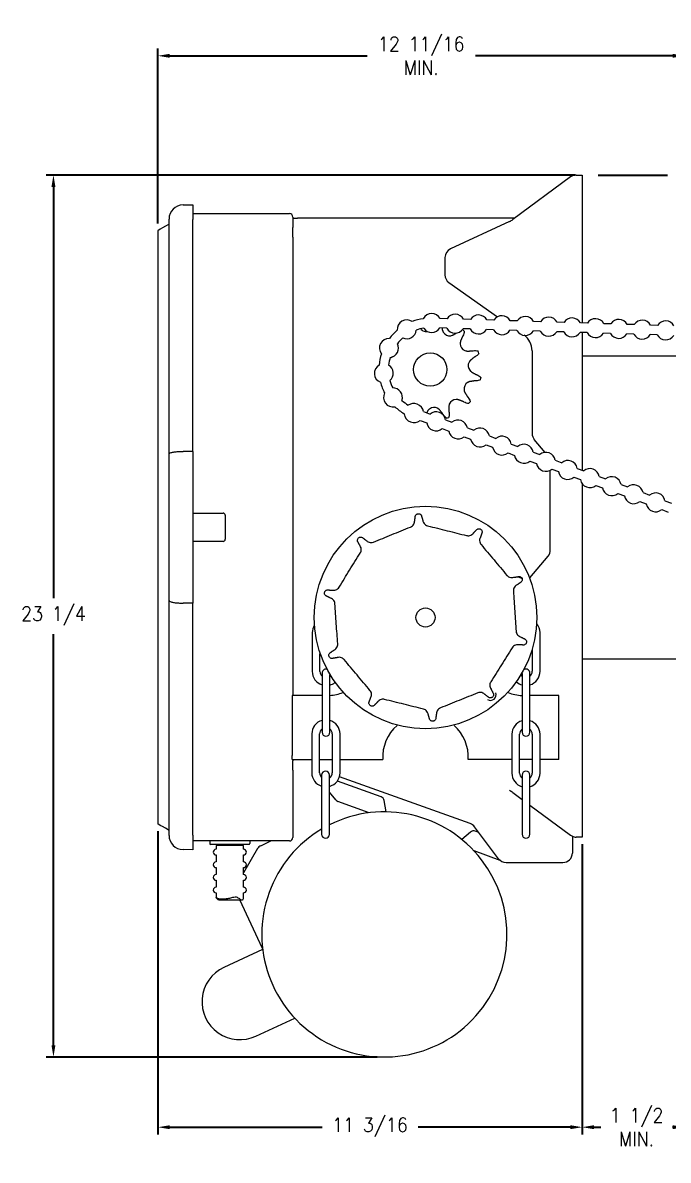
# Model space of a CAD drawing. Extents: x 4.1 to 67.2, y 8.2 to 41.8.
# Drawn here: x 33.45 to 50.48, y 11.02 to 41.04 of the extents above; entities that cross this region are included whole.
import ezdxf

# ---------------------------------------------------------------- set-up
doc = ezdxf.new("R2010")
doc.units = 0
doc.header["$LTSCALE"] = 0.5
doc.header["$MEASUREMENT"] = 0
doc.layers.get('Defpoints').update_dxf_attribs({"linetype": 'CONTINUOUS'})
doc.layers.add('DIM', color=1, linetype='CONTINUOUS')
doc.layers.add('OBJ', color=3, linetype='CONTINUOUS')
doc.styles.add('ROMANS', font='romans.shx', dxfattribs={"width": 0.9, "height": 0.375})
doc.dimstyles.new('GENIE', dxfattribs={"dimscale": 2, "dimtxt": 0.25, "dimasz": 0.156, "dimexe": 0.095, "dimexo": 0.0925, "dimgap": 0.095, "dimtad": 0, "dimtih": 1, "dimtoh": 1, "dimdec": 5, "dimzin": 4, "dimdsep": 46, "dimlunit": 5, "dimtxsty": 'ROMANS', "dimcen": 0.09, "dimadec": 0, "dimazin": 0, "dimtfac": 1, "dimtdec": 5, "dimtofl": 0, "dimtmove": 0, "dimatfit": 3, "dimfxl": 0, "dimfrac": 2, "dimtolj": 1, "dimtzin": 4, "dimarcsym": 0})

# ---------------------------------------------------------------- blocks, each defined once
blk = doc.blocks.new('*D26')
at = {"layer": 'Defpoints', "color": 0}
for p in [(50.908, 40.163), (50.908, 37.016), (37.013, 35.553)]:
    blk.add_point(p, dxfattribs=at)
at = {"layer": 'DIM', "color": 0, "lineweight": -2}
for p, q in [((37.013, 35.738), (37.013, 40.353)), ((50.908, 37.201), (50.908, 40.353)), ((37.325, 40.163), (42.533, 40.163)), ((50.596, 40.163), (45.388, 40.163))]:
    blk.add_line(p, q, dxfattribs=at)
at = {"layer": 'DIM', "color": 0}
for points in [[(37.325, 40.215), (37.325, 40.111), (37.013, 40.163)], [(50.596, 40.215), (50.596, 40.111), (50.908, 40.163)]]:
    blk.add_solid(points, dxfattribs=at)
at = {"layer": 'DIM', "color": 0, "insert": (43.96, 40.163), "char_height": 0.375, "attachment_point": 5, "style": 'ROMANS'}
blk.add_mtext('\\A1;12 11/16\\PMIN.', dxfattribs=at)
blk = doc.blocks.new('*D28')
at = {"layer": 'Defpoints', "color": 0}
for p in [(50.908, 21.016), (48.205, 19.546), (50.908, 11.89)]:
    blk.add_point(p, dxfattribs=at)
at = {"layer": 'DIM', "color": 0, "lineweight": -2}
for p, q in [((50.908, 20.831), (50.908, 11.7)), ((48.205, 19.361), (48.205, 11.7)), ((48.517, 11.89), (48.695, 11.89)), ((50.596, 11.89), (50.586, 11.89))]:
    blk.add_line(p, q, dxfattribs=at)
at = {"layer": 'DIM', "color": 0}
for points in [[(48.517, 11.942), (48.517, 11.838), (48.205, 11.89)], [(50.596, 11.942), (50.596, 11.838), (50.908, 11.89)]]:
    blk.add_solid(points, dxfattribs=at)
at = {"layer": 'DIM', "color": 0, "insert": (49.641, 11.89), "char_height": 0.375, "attachment_point": 5, "style": 'ROMANS'}
blk.add_mtext('\\A1;1 1/2\\PMIN.', dxfattribs=at)
blk = doc.blocks.new('*D29')
at = {"layer": 'Defpoints', "color": 0}
for p in [(37.013, 19.89), (48.205, 19.546), (37.013, 11.89)]:
    blk.add_point(p, dxfattribs=at)
at = {"layer": 'DIM', "color": 0, "lineweight": -2}
for p, q in [((37.013, 19.705), (37.013, 11.7)), ((48.205, 19.361), (48.205, 11.7)), ((37.325, 11.89), (41.342, 11.89)), ((47.893, 11.89), (43.876, 11.89))]:
    blk.add_line(p, q, dxfattribs=at)
at = {"layer": 'DIM', "color": 0}
for points in [[(37.325, 11.942), (37.325, 11.838), (37.013, 11.89)], [(47.893, 11.942), (47.893, 11.838), (48.205, 11.89)]]:
    blk.add_solid(points, dxfattribs=at)
at = {"layer": 'DIM', "color": 0, "insert": (42.609, 11.89), "char_height": 0.375, "attachment_point": 5, "style": 'ROMANS'}
blk.add_mtext('\\A1;11 3/16', dxfattribs=at)
blk = doc.blocks.new('*D32')
at = {"layer": 'Defpoints', "color": 0}
for p in [(48.205, 37.016), (34.255, 13.742), (42.986, 13.742)]:
    blk.add_point(p, dxfattribs=at)
at = {"layer": 'DIM', "color": 0, "lineweight": -2}
for p, q in [((48.02, 37.016), (34.065, 37.016)), ((34.255, 36.704), (34.255, 25.855)), ((34.255, 14.054), (34.255, 24.903)), ((42.801, 13.742), (34.065, 13.742))]:
    blk.add_line(p, q, dxfattribs=at)
at = {"layer": 'DIM', "color": 0}
for points in [[(34.203, 36.704), (34.307, 36.704), (34.255, 37.016)], [(34.203, 14.054), (34.307, 14.054), (34.255, 13.742)]]:
    blk.add_solid(points, dxfattribs=at)
at = {"layer": 'DIM', "color": 0, "insert": (34.255, 25.379), "char_height": 0.375, "attachment_point": 5, "style": 'ROMANS'}
blk.add_mtext('\\A1;23 1/4', dxfattribs=at)

msp = doc.modelspace()

# ---------------------------------------------------------------- linework, layer by layer
at = {"layer": 'DIM'}
msp.add_line((48.631099, 37.016032), (50.456594, 37.016032), dxfattribs=at)
at = {"layer": 'OBJ', "linetype": 'Continuous', "lineweight": 15}
for p, q in [((47.89917, 36.967086), (46.376301, 35.84168)), ((48.047751, 37.016032), (48.2054, 37.016032)), ((48.2054, 37.016032), (48.2054, 33.112275)), ((37.673773, 36.228012), (37.930319, 36.232489)), ((37.930319, 36.232489), (37.930319, 35.84658)), ((37.305318, 35.84658), (37.305318, 35.85307)), ((37.305318, 29.657322), (37.305318, 35.84658)), ((37.930319, 35.998881), (40.463099, 35.998881)), ((37.930319, 29.723451), (37.930319, 35.84658)), ((40.463099, 35.998881), (40.483099, 35.998881)), ((40.572901, 35.90908), (40.572901, 35.628577)), ((40.572901, 35.874781), (40.6925, 35.874781)), ((40.8125, 35.874781), (40.6925, 35.874781)), ((46.421089, 35.874781), (40.8125, 35.874781)), ((46.289251, 35.790087), (44.730343, 35.068152)), ((40.572901, 35.374778), (40.572901, 35.628577)), ((40.572901, 35.374778), (40.572901, 23.280972)), ((44.5854, 34.841298), (44.5854, 34.381174)), ((44.692006, 34.176382), (45.976016, 33.27731)), ((44.641305, 33.224491), (44.456909, 33.230297)), ((45.258499, 33.205057), (45.074104, 33.210862)), ((45.875694, 33.185626), (45.691297, 33.191432)), ((46.492888, 33.166191), (46.308491, 33.171997)), ((47.110081, 33.146761), (46.925686, 33.152567)), ((47.727276, 33.127326), (47.54288, 33.133132)), ((48.34447, 33.107896), (48.160074, 33.113702)), ((48.961664, 33.088461), (48.777269, 33.094267)), ((49.578859, 33.069031), (49.394462, 33.074837)), ((50.196053, 33.049596), (50.011656, 33.055402)), ((44.633438, 32.974617), (44.449041, 32.980422)), ((45.250632, 32.955182), (45.066236, 32.960987)), ((45.867827, 32.935751), (45.68343, 32.941557)), ((46.48502, 32.916317), (46.300624, 32.922122)), ((47.102214, 32.896886), (46.917819, 32.902692)), ((47.719408, 32.877452), (47.535013, 32.883257)), ((48.336603, 32.858017), (48.152206, 32.863827)), ((48.2054, 32.862151), (48.2054, 29.227756)), ((48.953797, 32.838587), (48.769401, 32.844392)), ((49.57099, 32.819152), (49.386595, 32.824962)), ((50.188185, 32.799721), (50.003789, 32.805527)), ((45.304064, 32.159464), (45.29481, 32.157498)), ((46.8854, 32.380269), (46.8854, 30.194065)), ((48.2054, 32.242681), (48.8254, 32.242681)), ((48.8254, 32.242681), (56.4554, 32.242681)), ((44.018723, 30.773112), (44.191796, 30.709227)), ((43.932153, 30.538579), (44.105227, 30.474694)), ((44.51145, 30.324754), (44.684523, 30.260869)), ((44.598019, 30.559286), (44.771093, 30.495401)), ((45.177316, 30.34546), (45.350389, 30.281575)), ((45.090747, 30.110928), (45.26382, 30.047043)), ((45.756612, 30.131635), (45.929686, 30.06775)), ((47.226219, 29.696901), (46.943889, 30.033367)), ((37.930319, 29.723451), (37.930319, 25.719708)), ((45.670044, 29.897102), (45.843118, 29.833217)), ((46.33591, 29.917809), (46.508984, 29.853924)), ((37.305318, 25.785841), (37.305318, 29.657322)), ((46.249341, 29.683276), (46.422414, 29.619391)), ((46.828637, 29.46945), (47.001711, 29.405565)), ((46.915207, 29.703983), (47.08828, 29.640098)), ((47.494503, 29.490157), (47.667577, 29.426272)), ((47.3654, 27.122022), (47.3654, 29.227085)), ((47.407934, 29.255625), (47.581007, 29.19174)), ((48.0738, 29.276331), (48.246873, 29.212446)), ((47.98723, 29.041799), (48.160304, 28.977914)), ((48.2054, 28.871958), (48.2054, 19.546033)), ((48.566528, 28.827973), (48.739601, 28.764088)), ((48.653096, 29.062506), (48.82617, 28.998621)), ((49.232394, 28.84868), (49.405467, 28.784795)), ((49.145825, 28.614147), (49.318898, 28.550262)), ((49.81169, 28.634854), (49.984764, 28.570969)), ((49.725121, 28.400321), (49.898195, 28.336437)), ((50.390987, 28.421028), (50.564061, 28.357143)), ((37.930319, 28.096582), (38.72935, 28.096582)), ((38.789349, 28.036578), (38.789349, 27.406581)), ((50.304418, 28.186496), (50.477491, 28.122611)), ((38.72935, 27.346582), (37.930319, 27.346582)), ((46.825598, 26.38772), (47.306911, 26.961325)), ((46.6204, 26.391171), (46.6204, 26.319519)), ((37.305318, 19.596579), (37.305318, 25.785841)), ((37.930319, 19.596579), (37.930319, 25.719708)), ((48.8254, 24.242682), (48.2054, 24.242682)), ((56.4554, 24.242682), (48.8254, 24.242682)), ((41.342383, 23.874907), (41.342383, 23.604907)), ((41.547383, 23.604907), (41.547383, 23.826115)), ((46.6204, 23.787593), (46.592032, 23.815523)), ((46.6204, 23.863385), (46.6204, 23.605874)), ((46.8254, 23.605874), (46.8254, 23.875878)), ((40.5529, 23.280972), (40.5529, 21.818974)), ((41.342383, 23.280972), (40.5529, 23.280972)), ((47.5929, 23.280972), (46.8254, 23.280972)), ((47.5929, 21.818974), (47.5929, 23.280972)), ((41.342383, 22.580904), (41.342383, 22.310904)), ((41.547383, 22.310904), (41.547383, 22.580904)), ((46.6204, 22.581876), (46.6204, 22.311876)), ((46.8254, 22.311876), (46.8254, 22.581876)), ((40.5529, 21.818974), (40.5529, 21.698976)), ((40.5529, 21.590974), (40.5529, 21.698976)), ((47.5929, 21.698976), (47.5929, 21.818974)), ((47.5929, 21.590974), (47.5929, 21.698976)), ((40.5529, 21.590974), (41.072303, 21.590974)), ((40.572901, 21.590974), (40.572901, 21.562279)), ((40.572901, 21.308486), (40.572901, 21.562279)), ((41.277303, 21.590974), (41.612302, 21.590974)), ((41.817303, 21.590974), (42.944494, 21.590974)), ((46.3504, 21.590974), (45.201306, 21.590974)), ((46.890401, 21.590974), (46.5554, 21.590974)), ((47.5929, 21.590974), (47.095401, 21.590974)), ((40.572901, 21.308486), (40.572901, 19.53408)), ((41.331372, 21.182509), (41.331372, 20.912509)), ((41.536372, 20.912509), (41.536372, 21.182509)), ((42.899645, 20.605761), (41.746584, 21.025443)), ((45.252197, 19.900084), (41.80112, 21.135205)), ((46.6204, 21.183565), (46.6204, 20.913565)), ((46.8254, 20.913565), (46.8254, 21.183565)), ((41.709336, 20.524732), (41.536372, 20.73086)), ((46.376301, 20.72038), (46.6204, 20.539989)), ((42.586552, 20.187627), (41.76234, 20.487617)), ((43.032531, 20.212056), (42.979994, 20.510004)), ((46.8254, 20.388495), (47.89917, 19.594974)), ((41.331372, 19.888511), (41.331372, 19.618511)), ((41.536372, 19.618511), (41.536372, 19.888511)), ((45.9979, 18.974781), (45.367957, 19.814704)), ((46.6204, 19.889562), (46.6204, 19.619562)), ((46.8254, 19.619562), (46.8254, 19.889562)), ((37.305318, 19.590093), (37.305318, 19.596579)), ((37.930319, 19.596579), (37.930319, 19.21067)), ((45.26141, 19.679636), (45.029648, 19.485166)), ((45.478684, 19.667068), (45.384511, 19.701343)), ((47.9479, 19.566838), (47.9479, 19.124783)), ((48.2054, 19.546033), (48.047751, 19.546033)), ((37.930319, 19.21067), (37.673773, 19.215147)), ((40.463099, 19.444282), (37.930319, 19.444282)), ((38.377901, 19.444282), (38.283099, 19.444282)), ((39.41498, 19.354279), (38.3979, 19.354279)), ((38.713048, 19.32428), (38.545399, 19.32428)), ((39.270401, 19.32428), (38.713048, 19.32428)), ((39.639612, 19.242302), (39.270401, 18.602806)), ((39.434478, 19.444282), (39.434478, 19.374282)), ((39.722971, 19.318686), (39.992309, 19.444282)), ((40.483099, 19.444282), (40.463099, 19.444282)), ((46.040625, 18.930448), (45.355586, 19.179783)), ((46.1979, 18.874781), (47.6979, 18.874781)), ((39.771453, 16.606876), (39.172677, 17.890962)), ((39.775121, 16.583489), (38.752408, 16.106591)), ((39.771453, 16.606876), (39.772619, 16.604445)), ((39.771465, 16.606853), (39.771453, 16.606876)), ((39.772619, 16.604445), (39.771465, 16.606853)), ((39.597644, 14.293972), (40.620359, 14.770875))]:
    msp.add_line(p, q, dxfattribs=at)
at = {"layer": 'OBJ', "linetype": 'Continuous', "lineweight": 15, "flags": 128}
for points in [[(37.305318, 35.721579), (37.208779, 35.665841), (37.131458, 35.621204), (37.073416, 35.587689), (37.034694, 35.565335), (37.015327, 35.554155), (37.012905, 35.552757)], [(41.566897, 23.794046), (41.554005, 23.783669), (41.547383, 23.779098)], [(37.305318, 19.72158), (37.208779, 19.777317), (37.131458, 19.82196), (37.073416, 19.85547), (37.034694, 19.877824), (37.015327, 19.889008), (37.012905, 19.890407)]]:
    msp.add_lwpolyline(points, dxfattribs=at)
at = {"layer": 'OBJ', "linetype": 'Continuous', "lineweight": 15}
for centre, radius in [((44.1979, 31.88378), 0.4395), ((44.0729, 25.340974), 2.934832), ((44.0729, 25.340974), 0.252)]:
    msp.add_circle(centre, radius, dxfattribs=at)
for centre, radius, start, end in [((48.047752, 36.76603), 0.25, 109.2327884, 126.4644923), ((37.680318, 35.853069), 0.375, 91, 180), ((40.4831, 35.90908), 0.0898, 0, 90), ((46.079138, 36.243795), 0.5, 294.8488812, 306.4644923), ((44.8354, 34.841299), 0.25, 114.8488812, 180), ((44.8354, 34.381172), 0.25, 180, 235), ((44.236576, 33.112172), 0.25, 28.1966177, 153.1270441), ((44.853771, 33.092739), 0.25, 28.1966177, 148.1966177), ((45.470965, 33.073307), 0.25, 28.1966177, 148.1966177), ((43.576935, 32.944367), 0.25, 55.4181914, 185.2790441), ((44.1979, 31.88378), 1.354, 97.8242403, 110.7209952), ((46.088159, 33.053874), 0.25, 28.1966177, 148.1966177), ((46.705353, 33.034441), 0.25, 28.1966177, 148.1966177), ((47.322547, 33.015009), 0.25, 28.1966177, 148.1966177), ((47.939741, 32.995576), 0.25, 28.1966177, 148.1966177), ((48.556935, 32.976144), 0.25, 28.1966177, 148.1966177), ((49.17413, 32.956711), 0.25, 28.1966177, 148.1966177), ((49.791324, 32.937279), 0.25, 28.1966177, 148.1966177), ((50.408518, 32.917846), 0.25, 28.1966177, 148.1966177), ((44.1979, 31.88378), 1.354, 129.9762403, 142.8729952), ((43.576935, 32.944367), 0.25, 245.5380457, 355.1591897), ((44.1979, 31.88378), 1.104, 98.8615953, 109.6836401), ((44.096498, 33.086922), 0.2025, 242.5679305, 278.9912409), ((44.236576, 33.112172), 0.25, 213.3860457, 328.1966177), ((44.711654, 32.976433), 0.2025, 212.5679305, 277.0672317), ((44.853771, 33.092739), 0.25, 208.1966177, 328.1966177), ((44.1979, 31.88378), 1.353766, 48.4139553, 51.2212068), ((45.470965, 33.073307), 0.25, 208.1966177, 328.1966177), ((46.088159, 33.053874), 0.25, 208.1966177, 328.1966177), ((46.705353, 33.034441), 0.25, 208.1966177, 328.1966177), ((46.3854, 32.38027), 0.5, 0, 55), ((47.322547, 33.015009), 0.25, 208.1966177, 328.1966177), ((47.939741, 32.995576), 0.25, 208.1966177, 328.1966177), ((48.556935, 32.976144), 0.25, 208.1966177, 328.1966177), ((49.17413, 32.956711), 0.25, 208.1966177, 328.1966177), ((49.791324, 32.937279), 0.25, 208.1966177, 328.1966177), ((50.408518, 32.917846), 0.25, 208.1966177, 328.1966177), ((43.107758, 32.451258), 0.25, 87.5701914, 217.4310441), ((43.107758, 32.451258), 0.25, 277.6900457, 27.3111897), ((44.1979, 31.88378), 1.104, 131.0135953, 141.8356401), ((45.18915, 32.573168), 0.2025, 182.5679305, 247.0672317), ((44.1979, 31.88378), 1.354, 162.1282403, 175.0249952), ((44.1979, 31.88378), 1.104, 163.1655953, 173.9876401), ((44.1979, 31.88378), 1.353766, 18.4139553, 21.2212068), ((42.97295, 31.784091), 0.25, 119.7221914, 249.5830441), ((42.97295, 31.784091), 0.25, 309.8420457, 59.4631897), ((45.401042, 31.985183), 0.2025, 152.5679305, 217.0672317), ((44.1979, 31.88378), 1.354, 194.2802403, 207.1769952), ((44.1979, 31.88378), 1.104, 195.3175953, 206.1396401), ((45.290553, 31.370027), 0.2025, 122.5679305, 187.0672317), ((44.1979, 31.88378), 1.353766, 348.4139553, 351.2212068), ((43.213861, 31.147501), 0.25, 151.8741914, 281.7350441), ((43.213861, 31.147501), 0.25, 341.9940457, 91.6151897), ((44.1979, 31.88378), 1.104, 227.4695953, 238.2916401), ((43.756597, 30.736744), 0.25, 67.4219007, 123.7671897), ((43.772326, 30.730816), 0.25, 9.7402587, 71.2749758), ((44.887288, 30.89253), 0.2025, 92.5679305, 157.0672317), ((44.1979, 31.88378), 1.353766, 318.4139553, 321.2212068), ((44.1979, 31.88378), 1.354, 226.4322403, 239.3289952), ((43.756597, 30.736744), 0.25, 184.0261914, 251.2749758), ((44.299302, 30.680639), 0.2025, 62.5679305, 127.0672317), ((44.351623, 30.51699), 0.25, 9.7402587, 129.7402587), ((44.1979, 31.88378), 1.353766, 288.4139553, 291.2212068), ((43.772326, 30.730816), 0.25, 247.4219007, 309.7402587), ((44.351623, 30.51699), 0.25, 189.7402587, 309.7402587), ((44.93092, 30.303164), 0.25, 9.7402587, 129.7402587), ((45.510217, 30.089338), 0.25, 9.7402587, 129.7402587), ((44.93092, 30.303164), 0.25, 189.7402587, 309.7402587), ((45.510217, 30.089338), 0.25, 189.7402587, 309.7402587), ((46.089513, 29.875513), 0.25, 9.7402587, 129.7402587), ((47.1354, 30.194065), 0.25, 180, 220), ((46.089513, 29.875513), 0.25, 189.7402587, 309.7402587), ((46.66881, 29.661687), 0.25, 9.7402587, 129.7402587), ((46.66881, 29.661687), 0.25, 189.7402587, 309.7402587), ((47.248107, 29.447861), 0.25, 9.7402587, 129.7402587), ((47.827404, 29.234035), 0.25, 9.7402587, 129.7402587), ((47.248107, 29.447861), 0.25, 189.7402587, 309.7402587), ((47.827404, 29.234035), 0.25, 189.7402587, 309.7402587), ((48.406701, 29.020209), 0.25, 9.7402587, 129.7402587), ((48.406701, 29.020209), 0.25, 189.7402587, 309.7402587), ((48.985997, 28.806384), 0.25, 9.7402587, 129.7402587), ((49.565294, 28.592558), 0.25, 9.7402587, 129.7402587), ((48.985997, 28.806384), 0.25, 189.7402587, 309.7402587), ((49.565294, 28.592558), 0.25, 189.7402587, 309.7402587), ((50.144591, 28.378732), 0.25, 9.7402587, 129.7402587), ((50.144591, 28.378732), 0.25, 189.7402587, 309.7402587), ((38.72935, 28.03658), 0.06, 0, 90), ((38.72935, 27.40658), 0.06, 270, 0), ((47.1154, 27.122023), 0.25, 320, 0), ((46.628472, 26.549096), 0.1675, 230.3322052, 263.2481649), ((41.455551, 24.943181), 0.3725, 149.3078241, 180), ((46.7229, 24.94407), 0.3725, 0, 38.7644461), ((41.455551, 23.919181), 0.3725, 180, 252.3136042), ((41.455551, 23.919181), 0.1675, 180, 227.4968945), ((41.444883, 23.874906), 0.1025, 79.5459646, 180), ((46.7229, 23.875876), 0.1025, 0, 115.7438914), ((46.7229, 23.92007), 0.1675, 307.7299318, 0), ((46.7229, 23.92007), 0.3725, 285.9720133, 0), ((41.455551, 23.919181), 0.3725, 284.2721941, 307.2661656), ((46.7229, 23.92007), 0.3725, 228.7141226, 254.0279867), ((41.4729, 24.410974), 1.13, 273.7793616, 291.7826277), ((45.783423, 23.303891), 0.15, 240.8953196, 19.1445157), ((46.6729, 24.410974), 1.13, 248.2173723, 267.3370693), ((41.444804, 22.267811), 0.3725, 105.9592364, 180), ((41.444804, 22.267811), 0.3725, 0, 74.0152089), ((46.7229, 22.258082), 0.3725, 105.9720133, 180), ((46.7229, 22.258082), 0.3725, 0, 74.0279867), ((41.444804, 22.267811), 0.1675, 127.6953992, 180), ((41.444883, 22.310906), 0.1025, 180, 0), ((41.444804, 22.267811), 0.1675, 0, 52.2355195), ((44.0729, 21.650974), 1.13, 131.7674948, 183.0436978), ((44.0729, 21.650974), 1.13, 356.9563022, 48.2325052), ((46.7229, 22.258082), 0.1675, 127.7299318, 180), ((46.7229, 22.311876), 0.1025, 180, 0), ((46.7229, 22.258082), 0.1675, 0, 52.2700682), ((41.444804, 21.243811), 0.3725, 180, 252.2712052), ((41.444804, 21.243811), 0.1675, 180, 227.3749389), ((41.433873, 21.182511), 0.1025, 0, 180), ((41.444804, 21.243811), 0.1675, 302.4923027, 0), ((41.444804, 21.243811), 0.3725, 284.2305215, 0), ((46.7229, 21.234082), 0.3725, 180, 254.0279867), ((46.7229, 21.234082), 0.1675, 180, 232.2700682), ((46.7229, 21.183564), 0.1025, 0, 180), ((46.7229, 21.234082), 0.1675, 307.7299318, 0), ((46.7229, 21.234082), 0.3725, 285.9720133, 0), ((46.079138, 20.318266), 0.5, 53.5355077, 65.1511188), ((41.805092, 20.60508), 0.125, 220, 250), ((42.856894, 20.488299), 0.125, 10, 70), ((42.986051, 16.977391), 3.235, 160, 116.6233194), ((45.167957, 19.664705), 0.25, 36.8698976, 70.3079788), ((37.680318, 19.590092), 0.375, 180, 269), ((42.986051, 16.977391), 3.235, 120.7632869, 160), ((40.4831, 19.53408), 0.0898, 270, 0), ((41.433873, 19.618511), 0.1025, 180, 0), ((45.341759, 19.583883), 0.125, 70, 130), ((46.7229, 19.619564), 0.1025, 180, 0), ((48.047752, 19.79603), 0.25, 233.5355077, 250.7672116), ((38.3979, 19.37428), 0.02, 180, 270), ((38.5454, 19.14928), 0.075, 90, 270), ((39.2704, 19.14928), 0.075, 270, 90), ((39.802438, 19.148282), 0.188022, 115.0017847, 149.9967559), ((46.1979, 19.12478), 0.25, 216.8698976, 270), ((47.6979, 19.12478), 0.25, 270, 0), ((38.5454, 18.815739), 0.075, 90, 270), ((39.2704, 18.815739), 0.075, 270, 90), ((38.5454, 18.482197), 0.075, 90, 270), ((39.2704, 18.482197), 0.075, 270, 90), ((38.5454, 18.148656), 0.075, 90, 270), ((39.2704, 18.148656), 0.075, 270, 90), ((39.175026, 15.200282), 1, 115, 295)]:
    msp.add_arc(centre, radius, start, end, dxfattribs=at)
for points, knots in [([(48.047751, 37.016032), (48.028378, 37.014929), (48.000751, 37.013356), (47.973532, 37.004673), (47.9654, 37.002079)], [0, 0, 0, 0, 0.701225936, 1, 1, 1, 1]), ([(44.736568, 32.775471), (44.752791, 32.778507), (44.773453, 32.782372), (44.792547, 32.79082), (44.796649, 32.792635)], [0, 0, 0, 0, 0.7851631823, 1, 1, 1, 1]), ([(45.096454, 32.896342), (45.093146, 32.875659), (45.086411, 32.83355), (45.067382, 32.793726), (45.057698, 32.773463)], [0, 0, 0, 0, 0.491157926, 1, 1, 1, 1]), ([(45.110246, 32.386675), (45.125812, 32.381191), (45.145638, 32.374206), (45.166398, 32.371976), (45.170859, 32.371497)], [0, 0, 0, 0, 0.785122384, 1, 1, 1, 1]), ([(45.331182, 32.380232), (45.352745, 32.382224), (45.396695, 32.386284), (45.438549, 32.378014), (45.459867, 32.373802)], [0, 0, 0, 0, 0.490643, 1, 1, 1, 1]), ([(45.482352, 32.311409), (45.461452, 32.286947), (45.433599, 32.254349), (45.396587, 32.230356), (45.38735, 32.224368)], [0, 0, 0, 0, 0.750413507, 1, 1, 1, 1]), ([(45.239461, 31.863126), (45.250201, 31.850595), (45.263881, 31.834635), (45.280742, 31.822321), (45.284365, 31.819676)], [0, 0, 0, 0, 0.785138975, 1, 1, 1, 1]), ([(45.524081, 31.61189), (45.50418, 31.604303), (45.464325, 31.589108), (45.420319, 31.585715), (45.398287, 31.584017)], [0, 0, 0, 0, 0.499347818, 1, 1, 1, 1]), ([(45.427576, 31.74708), (45.462943, 31.729002), (45.502141, 31.708967), (45.53281, 31.679999), (45.535806, 31.677169)], [0, 0, 0, 0, 0.902295843, 1, 1, 1, 1]), ([(45.08959, 31.34511), (45.092626, 31.328889), (45.096493, 31.308228), (45.104939, 31.289134), (45.106754, 31.285031)], [0, 0, 0, 0, 0.785120509, 1, 1, 1, 1]), ([(44.700793, 30.971436), (44.69531, 30.955869), (44.688327, 30.936042), (44.686095, 30.915283), (44.685615, 30.910822)], [0, 0, 0, 0, 0.785137911, 1, 1, 1, 1]), ([(45.210462, 30.985225), (45.189434, 30.988605), (45.147321, 30.995375), (45.107513, 31.014438), (45.087583, 31.023982)], [0, 0, 0, 0, 0.499341973, 1, 1, 1, 1]), ([(45.194479, 31.150555), (45.216071, 31.117218), (45.24, 31.080273), (45.252075, 31.039847), (45.253255, 31.035898)], [0, 0, 0, 0, 0.902323068, 1, 1, 1, 1]), ([(44.177245, 30.84222), (44.164713, 30.831481), (44.14875, 30.817803), (44.13644, 30.800939), (44.133795, 30.797315)], [0, 0, 0, 0, 0.785124492, 1, 1, 1, 1]), ([(44.625527, 30.599329), (44.609006, 30.61277), (44.575921, 30.639688), (44.550977, 30.6761), (44.538489, 30.694331)], [0, 0, 0, 0, 0.499334682, 1, 1, 1, 1]), ([(44.694351, 30.7505), (44.69638, 30.710831), (44.69863, 30.666867), (44.688875, 30.625824), (44.687922, 30.621815)], [0, 0, 0, 0, 0.902304254, 1, 1, 1, 1]), ([(37.305318, 29.657322), (37.305318, 29.657399), (37.305352, 29.662239), (37.312994, 29.674377), (37.35505, 29.692598), (37.438756, 29.709013), (37.548836, 29.72022), (37.632124, 29.721864), (37.673773, 29.722686)], [0, 0, 0, 0, 0.002243015, 0.141616529, 0.35913222, 0.573676391, 0.786813023, 1, 1, 1, 1]), ([(43.805078, 28.019077), (43.808723, 28.027934), (43.815945, 28.045485), (43.837387, 28.065768), (43.863823, 28.078082), (43.892866, 28.0808), (43.920984, 28.073843), (43.945099, 28.058082), (43.957931, 28.041685), (43.962773, 28.031759), (43.963527, 28.030214)], [0, 0, 0, 0, 0.143763102, 0.284881061, 0.422613045, 0.558135607, 0.693840001, 0.831967671, 0.973839723, 1, 1, 1, 1]), ([(42.69633, 27.329949), (42.860152, 27.396202), (43.187979, 27.528782), (43.515804, 27.661366), (43.679807, 27.727695)], [0, 0, 0, 0, 0.499722393, 1, 1, 1, 1]), ([(43.679807, 27.727695), (43.688774, 27.731878), (43.715161, 27.744186), (43.751441, 27.777578), (43.780848, 27.828856), (43.784326, 27.867491), (43.786063, 27.886773)], [0, 0, 0, 0, 0.146279876, 0.430455656, 0.715731407, 1, 1, 1, 1]), ([(44.000859, 27.901867), (44.002885, 27.891239), (44.008463, 27.861975), (44.032475, 27.818621), (44.07438, 27.778365), (44.110317, 27.765606), (44.128319, 27.759215)], [0, 0, 0, 0, 0.159962046, 0.440431276, 0.719689346, 1, 1, 1, 1]), ([(44.128319, 27.759215), (44.299798, 27.716523), (44.642945, 27.631093), (44.986092, 27.545663), (45.15776, 27.502924)], [0, 0, 0, 0, 0.4997237841, 1, 1, 1, 1]), ([(45.430375, 27.665025), (45.43853, 27.670049), (45.454689, 27.680003), (45.483959, 27.68381), (45.512584, 27.678232), (45.53768, 27.663365), (45.556335, 27.641204), (45.566584, 27.614281), (45.567329, 27.593472), (45.565409, 27.582596), (45.56511, 27.580903)], [0, 0, 0, 0, 0.143761424, 0.284886492, 0.422611307, 0.558135995, 0.693840811, 0.831969758, 0.973842962, 1, 1, 1, 1]), ([(42.282078, 27.350181), (42.279821, 27.359489), (42.27535, 27.377934), (42.280771, 27.406948), (42.294926, 27.432447), (42.31682, 27.45172), (42.343659, 27.462612), (42.372431, 27.464042), (42.392448, 27.458313), (42.402202, 27.453132), (42.403721, 27.452326)], [0, 0, 0, 0, 0.1437621498, 0.2848980069, 0.4226159866, 0.5581424661, 0.6938415398, 0.8319605855, 0.9738398896, 1, 1, 1, 1]), ([(42.509362, 27.370438), (42.517248, 27.363029), (42.538962, 27.342631), (42.583873, 27.321672), (42.641437, 27.313733), (42.67801, 27.324537), (42.69633, 27.329949)], [0, 0, 0, 0, 0.159974711, 0.440436562, 0.719694632, 1, 1, 1, 1]), ([(45.15776, 27.502924), (45.167474, 27.501038), (45.196057, 27.495487), (45.245034, 27.501176), (45.298966, 27.525374), (45.324487, 27.554585), (45.337225, 27.569165)], [0, 0, 0, 0, 0.1462799911, 0.4304615418, 0.715733198, 1, 1, 1, 1]), ([(45.519873, 27.455123), (45.515264, 27.445334), (45.502575, 27.418381), (45.496518, 27.369193), (45.506759, 27.311994), (45.528333, 27.280549), (45.539141, 27.264797)], [0, 0, 0, 0, 0.159965584, 0.440425162, 0.719685083, 1, 1, 1, 1]), ([(41.790143, 26.140958), (41.883735, 26.290852), (42.071022, 26.590805), (42.258307, 26.890759), (42.352001, 27.040819)], [0, 0, 0, 0, 0.499724454, 1, 1, 1, 1]), ([(42.352001, 27.040819), (42.356797, 27.049474), (42.370911, 27.074942), (42.380634, 27.123282), (42.374285, 27.182049), (42.354391, 27.215348), (42.344461, 27.231967)], [0, 0, 0, 0, 0.14628776, 0.430471562, 0.715739522, 1, 1, 1, 1]), ([(45.539141, 27.264797), (45.652777, 27.129466), (45.880174, 26.858655), (46.107572, 26.587846), (46.221334, 26.452367)], [0, 0, 0, 0, 0.499724995, 1, 1, 1, 1]), ([(46.221334, 26.452367), (46.228083, 26.445131), (46.247945, 26.42384), (46.290912, 26.399652), (46.348768, 26.387531), (46.386585, 26.396161), (46.40546, 26.400468)], [0, 0, 0, 0, 0.146281779, 0.430464163, 0.715733891, 1, 1, 1, 1]), ([(46.537164, 26.423268), (46.546714, 26.422537), (46.565637, 26.421089), (46.591557, 26.406971), (46.611433, 26.385628), (46.622997, 26.35885), (46.625064, 26.329957), (46.617531, 26.302153), (46.605905, 26.284875), (46.597956, 26.27721), (46.596719, 26.276017)], [0, 0, 0, 0, 0.143760857, 0.284881468, 0.422616668, 0.558142882, 0.693830467, 0.831968884, 0.973848377, 1, 1, 1, 1]), ([(41.615083, 26.063819), (41.625819, 26.06246), (41.655375, 26.058719), (41.704029, 26.068161), (41.755261, 26.095579), (41.778501, 26.125813), (41.790143, 26.140958)], [0, 0, 0, 0, 0.159981935, 0.440442463, 0.719700485, 1, 1, 1, 1]), ([(46.486192, 26.200849), (46.476709, 26.195638), (46.4506, 26.181291), (46.416786, 26.145057), (46.391453, 26.092762), (46.390424, 26.054642), (46.389909, 26.035547)], [0, 0, 0, 0, 0.159974312, 0.440436071, 0.719707777, 1, 1, 1, 1]), ([(41.443112, 25.913841), (41.435815, 25.920044), (41.421354, 25.932335), (41.408689, 25.958996), (41.405153, 25.987943), (41.411534, 26.016406), (41.426846, 26.040994), (41.449283, 26.059062), (41.468844, 26.0662), (41.479781, 26.067734), (41.481484, 26.067973)], [0, 0, 0, 0, 0.143757162, 0.284884233, 0.422609351, 0.558123961, 0.693843347, 0.831957003, 0.973836719, 1, 1, 1, 1]), ([(41.681521, 25.704657), (41.680314, 25.714478), (41.67676, 25.743378), (41.656215, 25.788202), (41.616536, 25.832017), (41.580868, 25.847261), (41.563065, 25.85487)], [0, 0, 0, 0, 0.146286018, 0.430472134, 0.715737276, 1, 1, 1, 1]), ([(46.389909, 26.035547), (46.402297, 25.859267), (46.427086, 25.506516), (46.451877, 25.153764), (46.464279, 24.977292)], [0, 0, 0, 0, 0.4997272731, 1, 1, 1, 1]), ([(37.305318, 25.785841), (37.305318, 25.785764), (37.305352, 25.780924), (37.312993, 25.768777), (37.355051, 25.750569), (37.438756, 25.73415), (37.548836, 25.722943), (37.632124, 25.7213), (37.673773, 25.720478)], [0, 0, 0, 0, 0.002243015, 0.141617903, 0.359132286, 0.573676435, 0.786813045, 1, 1, 1, 1]), ([(41.755891, 24.646402), (41.743503, 24.822682), (41.718714, 25.175433), (41.693923, 25.528185), (41.681521, 25.704657)], [0, 0, 0, 0, 0.4997272731, 1, 1, 1, 1]), ([(46.464279, 24.977292), (46.465487, 24.967471), (46.46904, 24.938571), (46.489584, 24.893747), (46.529264, 24.849933), (46.564933, 24.834688), (46.582736, 24.827079)], [0, 0, 0, 0, 0.146285025, 0.430466879, 0.715734055, 1, 1, 1, 1]), ([(41.659608, 24.4811), (41.669091, 24.486311), (41.6952, 24.500658), (41.729015, 24.536892), (41.754347, 24.589187), (41.755376, 24.627307), (41.755891, 24.646402)], [0, 0, 0, 0, 0.159974312, 0.440436071, 0.719707777, 1, 1, 1, 1]), ([(46.530716, 24.61813), (46.519981, 24.619489), (46.490425, 24.62323), (46.441771, 24.613788), (46.390539, 24.586371), (46.367299, 24.556136), (46.355658, 24.540991)], [0, 0, 0, 0, 0.159977088, 0.440439234, 0.719698867, 1, 1, 1, 1]), ([(46.702688, 24.768108), (46.709985, 24.761905), (46.724444, 24.749613), (46.73711, 24.722954), (46.74065, 24.694006), (46.734264, 24.665544), (46.718955, 24.640954), (46.696516, 24.622888), (46.676955, 24.615749), (46.666018, 24.614215), (46.664315, 24.613976)], [0, 0, 0, 0, 0.14375293, 0.284881973, 0.422607321, 0.558123976, 0.693840019, 0.831957508, 0.973836798, 1, 1, 1, 1]), ([(41.608635, 24.258681), (41.599086, 24.259412), (41.580163, 24.26086), (41.554243, 24.274978), (41.534368, 24.296321), (41.522803, 24.323099), (41.520737, 24.351992), (41.528268, 24.379796), (41.539893, 24.397075), (41.547844, 24.40474), (41.549082, 24.405933)], [0, 0, 0, 0, 0.1437560032, 0.2848770254, 0.4226126267, 0.558139236, 0.6938272155, 0.8319646288, 0.973844535, 1, 1, 1, 1]), ([(46.355658, 24.540991), (46.262066, 24.391097), (46.07478, 24.091143), (45.887493, 23.79119), (45.793798, 23.64113)], [0, 0, 0, 0, 0.499723576, 1, 1, 1, 1]), ([(41.924467, 24.229583), (41.917717, 24.236818), (41.897855, 24.25811), (41.854888, 24.282297), (41.797033, 24.294418), (41.759216, 24.285788), (41.74034, 24.281481)], [0, 0, 0, 0, 0.146281774, 0.430464149, 0.715728175, 1, 1, 1, 1]), ([(42.606658, 23.417153), (42.493022, 23.552483), (42.265625, 23.823294), (42.038228, 24.094103), (41.924467, 24.229583)], [0, 0, 0, 0, 0.499725351, 1, 1, 1, 1]), ([(42.625926, 23.226826), (42.630535, 23.236615), (42.643224, 23.263568), (42.649282, 23.312756), (42.639043, 23.369956), (42.617467, 23.4014), (42.606658, 23.417153)], [0, 0, 0, 0, 0.159964698, 0.440423523, 0.719680767, 1, 1, 1, 1]), ([(45.793798, 23.64113), (45.789002, 23.632475), (45.774889, 23.607006), (45.765166, 23.558668), (45.771516, 23.499899), (45.791409, 23.466599), (45.801339, 23.449977)], [0, 0, 0, 0, 0.146282487, 0.430461157, 0.715723965, 1, 1, 1, 1]), ([(42.988041, 23.17902), (42.978328, 23.180908), (42.949745, 23.186465), (42.900764, 23.180773), (42.846835, 23.15657), (42.821313, 23.127359), (42.808575, 23.112779)], [0, 0, 0, 0, 0.146286525, 0.430462609, 0.715738667, 1, 1, 1, 1]), ([(44.01748, 22.922734), (43.846001, 22.965426), (43.502856, 23.050857), (43.159709, 23.136284), (42.988041, 23.17902)], [0, 0, 0, 0, 0.49972539, 1, 1, 1, 1]), ([(45.449471, 23.352), (45.285649, 23.285747), (44.957822, 23.153168), (44.629997, 23.020583), (44.465993, 22.954254)], [0, 0, 0, 0, 0.4997229058, 1, 1, 1, 1]), ([(45.636437, 23.311512), (45.628551, 23.31892), (45.606837, 23.339318), (45.561927, 23.360277), (45.504364, 23.368216), (45.467792, 23.357412), (45.449471, 23.352)], [0, 0, 0, 0, 0.159976465, 0.440436181, 0.719691559, 1, 1, 1, 1]), ([(45.863722, 23.331768), (45.865979, 23.32246), (45.870451, 23.304015), (45.865029, 23.275001), (45.850876, 23.249502), (45.828981, 23.230229), (45.802141, 23.219336), (45.77337, 23.217911), (45.753347, 23.223625), (45.743597, 23.228815), (45.742078, 23.229623)], [0, 0, 0, 0, 0.14376051, 0.284894758, 0.422608442, 0.558133376, 0.69384122, 0.831958691, 0.973830467, 1, 1, 1, 1]), ([(42.715425, 23.016924), (42.70727, 23.011901), (42.69111, 23.001947), (42.661841, 22.998139), (42.633217, 23.003717), (42.608121, 23.018585), (42.589465, 23.040745), (42.579218, 23.067669), (42.578472, 23.088477), (42.580391, 23.099353), (42.58069, 23.101046)], [0, 0, 0, 0, 0.143766684, 0.284886872, 0.422612194, 0.558132556, 0.69384147, 0.831968955, 0.973842866, 1, 1, 1, 1]), ([(44.14494, 22.780082), (44.142915, 22.790711), (44.137338, 22.819974), (44.113325, 22.863328), (44.07142, 22.903585), (44.035483, 22.916343), (44.01748, 22.922734)], [0, 0, 0, 0, 0.159960101, 0.440428207, 0.719685158, 1, 1, 1, 1]), ([(44.465993, 22.954254), (44.457026, 22.950072), (44.430639, 22.937763), (44.394357, 22.904372), (44.364953, 22.853092), (44.361474, 22.814459), (44.359737, 22.795176)], [0, 0, 0, 0, 0.146279651, 0.430459318, 0.715731844, 1, 1, 1, 1]), ([(44.340723, 22.662872), (44.337078, 22.654015), (44.329855, 22.636464), (44.308413, 22.616182), (44.281977, 22.603867), (44.252935, 22.601149), (44.224816, 22.608107), (44.200701, 22.623867), (44.187869, 22.640264), (44.183027, 22.65019), (44.182273, 22.651735)], [0, 0, 0, 0, 0.143763265, 0.284885304, 0.42261239, 0.558135106, 0.693839653, 0.831967481, 0.973839693, 1, 1, 1, 1]), ([(47.9654, 19.559986), (47.984837, 19.554564), (48.012556, 19.546833), (48.039655, 19.546217), (48.047751, 19.546033)], [0, 0, 0, 0, 0.701233436, 1, 1, 1, 1]), ([(39.41498, 19.354279), (39.415077, 19.354281), (39.416605, 19.354302), (39.420306, 19.354762), (39.42571, 19.357128), (39.43056, 19.361674), (39.433848, 19.367606), (39.434268, 19.372056), (39.434478, 19.374282)], [0, 0, 0, 0, 0.009686575, 0.15137946, 0.366331532, 0.578337725, 0.789113347, 1, 1, 1, 1]), ([(38.546343, 17.964919), (38.546132, 17.965834), (38.545131, 17.970168), (38.559829, 17.944469), (38.604108, 17.922111), (38.688436, 17.915023), (38.794208, 17.917388), (38.909329, 17.932851), (39.001861, 17.964292), (39.076361, 17.969982), (39.136947, 17.942238), (39.185174, 17.900956), (39.232352, 17.88652), (39.264591, 17.901381), (39.265854, 17.914234), (39.266524, 17.921055)], [0, 0, 0, 0, 0.018836436, 0.089232079, 0.193166344, 0.295586657, 0.394481533, 0.495418662, 0.592356683, 0.645539934, 0.698737056, 0.78753623, 0.844199521, 0.917310699, 1, 1, 1, 1]), ([(38.619199, 17.891591), (38.608412, 17.892679), (38.581059, 17.895439), (38.557447, 17.934034), (38.550129, 17.953186), (38.546756, 17.962013)], [0, 0, 0, 0, 0.259835097, 0.658831725, 1, 1, 1, 1])]:
    msp.add_open_spline(points, degree=3, knots=knots, dxfattribs=at)
for points in [[(37.012905, 35.552757), (37.012905, 19.890407)], [(43.952854, 32.94419), (44.003207, 32.907193)], [(44.508599, 32.975536), (44.515888, 32.924647)], [(44.515888, 32.924647), (44.540997, 32.867427)], [(44.796649, 32.792635), (44.881896, 32.844843)], [(45.038868, 32.738803), (44.993719, 32.626202)], [(45.057698, 32.773463), (45.038868, 32.738803)], [(44.993719, 32.626202), (44.986853, 32.564095)], [(43.140378, 32.199381), (43.157034, 32.20177)], [(43.157034, 32.20177), (43.214252, 32.226879)], [(45.170859, 32.371497), (45.292135, 32.374637)], [(45.258309, 32.128827), (45.221311, 32.078472)], [(45.353712, 32.203769), (45.258309, 32.128827)], [(45.292135, 32.374637), (45.331182, 32.380232)], [(45.38735, 32.224368), (45.353712, 32.203769)], [(45.284365, 31.819676), (45.390965, 31.761761)], [(45.238765, 31.565793), (45.181547, 31.540684)], [(45.358856, 31.582994), (45.238765, 31.565793)], [(45.398287, 31.584017), (45.358856, 31.582994)], [(45.390965, 31.761761), (45.427576, 31.74708)], [(45.106754, 31.285031), (45.170113, 31.181573)], [(44.940321, 31.087961), (44.878215, 31.094827)], [(45.052924, 31.042811), (44.940321, 31.087961)], [(45.087583, 31.023982), (45.052924, 31.042811)], [(45.170113, 31.181573), (45.194479, 31.150555)], [(44.133795, 30.797315), (44.103619, 30.741775)], [(44.442947, 30.823372), (44.392594, 30.860369)], [(44.517888, 30.727967), (44.442947, 30.823372)], [(44.538489, 30.694331), (44.517888, 30.727967)], [(44.685615, 30.910822), (44.688759, 30.789543)], [(44.688759, 30.789543), (44.694351, 30.7505)], [(37.930319, 29.723451), (37.673773, 29.722686)], [(43.786063, 27.886773), (43.805078, 28.019077)], [(43.963527, 28.030214), (44.000859, 27.901867)], [(45.337225, 27.569165), (45.430375, 27.665025)], [(42.344461, 27.231967), (42.282078, 27.350181)], [(42.403721, 27.452326), (42.509362, 27.370438)], [(45.56511, 27.580903), (45.519873, 27.455123)], [(42.339528, 27.03163), (42.364337, 27.065046)], [(46.40546, 26.400468), (46.537164, 26.423268)], [(46.596719, 26.276017), (46.486192, 26.200849)], [(41.563065, 25.85487), (41.443112, 25.913841)], [(41.481484, 26.067973), (41.615083, 26.063819)], [(37.930319, 25.719708), (37.673773, 25.720478)], [(41.083051, 24.943182), (41.083051, 23.919179)], [(47.095401, 23.92007), (47.095401, 24.944069)], [(46.664315, 24.613976), (46.530716, 24.61813)], [(46.582736, 24.827079), (46.702688, 24.768108)], [(41.288051, 23.919179), (41.288051, 24.383039)], [(41.549082, 24.405933), (41.659608, 24.4811)], [(46.890401, 24.483818), (46.890401, 23.92007)], [(41.74034, 24.281481), (41.608635, 24.258681)], [(41.342383, 23.604907), (41.342383, 22.580904)], [(41.547383, 22.580904), (41.547383, 23.604907)], [(45.801339, 23.449977), (45.863722, 23.331768)], [(46.6204, 23.605874), (46.6204, 22.581876)], [(46.8254, 22.581876), (46.8254, 23.605874)], [(42.58069, 23.101046), (42.625926, 23.226826)], [(45.742078, 23.229623), (45.636437, 23.311512)], [(42.808575, 23.112779), (42.715425, 23.016924)], [(44.182273, 22.651735), (44.14494, 22.780082)], [(44.359737, 22.795176), (44.340723, 22.662872)], [(41.072303, 22.267811), (41.072303, 21.590974)], [(41.277303, 21.590974), (41.277303, 22.267811)], [(41.612302, 22.267811), (41.612302, 21.590974)], [(41.817303, 21.590974), (41.817303, 22.267811)], [(46.3504, 22.258082), (46.3504, 21.590974)], [(46.5554, 21.590974), (46.5554, 22.258082)], [(46.890401, 22.258082), (46.890401, 21.590974)], [(47.095401, 21.590974), (47.095401, 22.258082)], [(41.072303, 21.590974), (41.072303, 21.243812)], [(41.277303, 21.243812), (41.277303, 21.590974)], [(41.612302, 21.590974), (41.612302, 21.243812)], [(41.817303, 21.243812), (41.817303, 21.590974)], [(46.3504, 21.590974), (46.3504, 21.234083)], [(46.5554, 21.234083), (46.5554, 21.590974)], [(46.890401, 21.590974), (46.890401, 21.234083)], [(47.095401, 21.234083), (47.095401, 21.590974)], [(41.331372, 20.912509), (41.331372, 19.888511)], [(41.536372, 19.888511), (41.536372, 20.912509)], [(46.6204, 20.913565), (46.6204, 19.889562)], [(46.8254, 19.889562), (46.8254, 20.913565)], [(38.377901, 19.444282), (38.377901, 19.374282)], [(38.545399, 19.32428), (38.545399, 19.22428)], [(39.270401, 19.22428), (39.270401, 19.32428)], [(38.545399, 19.074278), (38.545399, 18.890738)], [(39.270401, 18.890738), (39.270401, 19.074278)], [(38.545399, 18.740741), (38.545399, 18.557196)], [(39.270401, 18.557196), (39.270401, 18.740741)], [(38.545399, 18.407199), (38.545399, 18.223654)], [(39.270401, 18.223654), (39.270401, 18.407199)], [(38.545399, 18.073657), (38.545399, 17.964919)], [(39.270401, 17.921055), (39.270401, 18.073657)], [(38.619157, 17.890962), (39.228018, 17.890962)]]:
    msp.add_open_spline(points, degree=1, dxfattribs=at)

# ---------------------------------------------------------------- dimensions: what is measured, and where the dimension line sits
at = {"layer": 'DIM'}
dim = msp.add_linear_dim(base=(50.907928, 40.162853), p1=(37.012905, 35.552757), p2=(50.907928, 37.016032), text='12 11/16\\PMIN.', dimstyle='GENIE', dxfattribs=at)
dim.commit()
dim.dimension.update_dxf_attribs({"geometry": '*D26', "text_midpoint": (43.960417, 40.162853)})
dim = msp.add_linear_dim(base=(34.255053, 13.742391), p1=(48.2054, 37.016032), p2=(42.986051, 13.742391), angle=90, dimstyle='GENIE', override={"dimdec": 4}, dxfattribs=at)
dim.commit()
dim.dimension.update_dxf_attribs({"geometry": '*D32', "text_midpoint": (34.255053, 25.379212)})
dim = msp.add_linear_dim(base=(50.907928, 11.890326), p1=(48.2054, 19.546033), p2=(50.907928, 21.016029), text='1 1/2\\PMIN.', dimstyle='GENIE', dxfattribs=at)
dim.commit()
dim.dimension.update_dxf_attribs({"geometry": '*D28', "text_midpoint": (49.640519, 11.890326), "dimtype": 160})
dim = msp.add_linear_dim(base=(37.0129053, 11.8903259), p1=(48.2053998, 19.5460327), p2=(37.0129053, 19.8904067), dimstyle='GENIE', dxfattribs=at)
dim.commit()
dim.dimension.update_dxf_attribs({"geometry": '*D29', "text_midpoint": (42.6091526, 11.8903259)})

doc.saveas('drawing.dxf')
